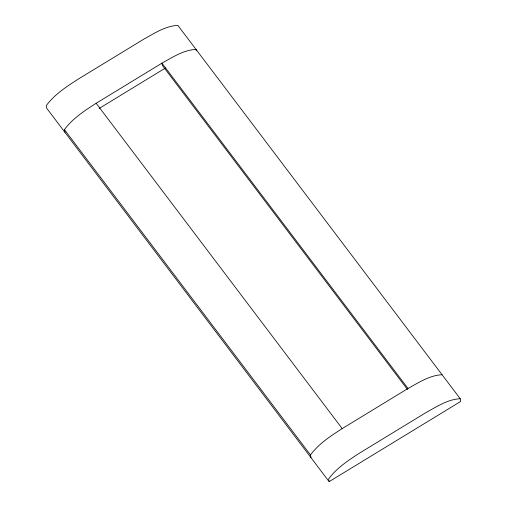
<?xml version="1.0" encoding="UTF-8"?>
<svg xmlns="http://www.w3.org/2000/svg" width="507" height="507" viewBox="0 0 507 507"><rect width="100%" height="100%" fill="white"/><g stroke="black" fill="none" stroke-linecap="round" stroke-linejoin="round"><path stroke-width="0.76" d="M64.928 132.321L64.421 129.621C72.653 118.429 84.618 110.691 96.146 103.263L161.942 63.16C172.576 57.316 183.559 49.965 196.019 49.401L196.272 50.751M310.981 457.65L310.474 454.95C318.7 443.758 330.672 436.02 342.193 428.599L407.996 388.489C418.624 382.646 429.613 375.3 442.072 374.73M99.157 108.447L165.333 68.103M329.132 481.65L460.73 401.43L460.223 398.73L177.868 25.401C165.409 25.965 154.42 33.316 143.792 39.159L77.989 79.263C66.468 86.691 54.496 94.429 46.27 105.621L46.777 108.321L329.132 481.65L328.625 478.95C336.857 467.758 348.822 460.02 360.35 452.599L426.146 412.489C436.781 406.646 447.763 399.294 460.223 398.73M407.996 388.489L161.942 63.16L162.367 65.416L407.463 389.484M96.146 103.263L342.193 428.599M64.421 129.621L310.474 454.95"/></g></svg>
